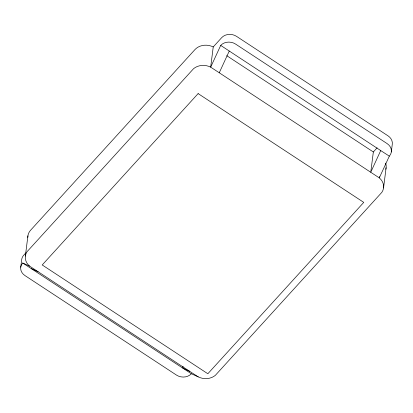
<?xml version="1.0" encoding="UTF-8"?>
<svg xmlns="http://www.w3.org/2000/svg" width="413" height="413" viewBox="0 0 413 413"><rect width="100%" height="100%" fill="white"/><g stroke="black" fill="none" stroke-linecap="round" stroke-linejoin="round"><path stroke-width="0.62" d="M391.338 151.922L392.283 144.189A10.671 8.91 7.2 0 0 388.024 135.846L236.546 36.359A10.671 8.91 7.2 0 0 221.657 37.676L213.232 46.943L210.676 67.143L379.294 177.884A14.228 11.879 7.2 0 1 381.87 192.319L215.323 375.365A14.228 11.879 7.2 0 1 198.235 376.878L191.343 373.75L22.725 263.009A10.671 8.91 7.2 0 0 24.976 275.579L176.454 375.071A10.671 8.91 7.2 0 0 191.343 373.75M25.363 256.07L27.914 235.864M183.036 366.29L182.809 368.081L189.629 371.292L198.235 376.878M377.11 147.844L373.347 151.974L370.76 172.221L380.724 150.564L220.712 45.409L210.676 67.143A14.228 11.879 7.2 0 0 193.589 68.661L27.041 251.708A14.228 11.879 7.2 0 0 29.622 266.137L189.629 371.292M383.553 187.956L386.103 167.75M20.717 267.237L21.734 259.426A10.671 8.91 7.2 0 1 23.747 255.198L25.854 252.88M379.454 176.64L379.294 177.884L389.325 156.15A10.671 8.91 7.2 0 0 387.079 143.574L235.601 44.088A10.671 8.91 7.2 0 0 220.712 45.409M219.282 72.729L229.246 51.078M22.725 263.009L29.622 266.137M31.331 268.595L38.151 271.806M380.724 150.564L389.325 156.15M226.722 55.672L373.347 151.974M27.826 237.418A14.228 11.879 7.2 0 1 30.598 230.227L194.941 49.601A14.228 11.879 7.2 0 1 213.232 46.943M385.639 163.104A14.228 11.879 7.2 0 1 385.778 169.273M198.126 93.596L42.209 264.96L207.842 373.744L363.76 202.38L198.126 93.596"/></g></svg>
